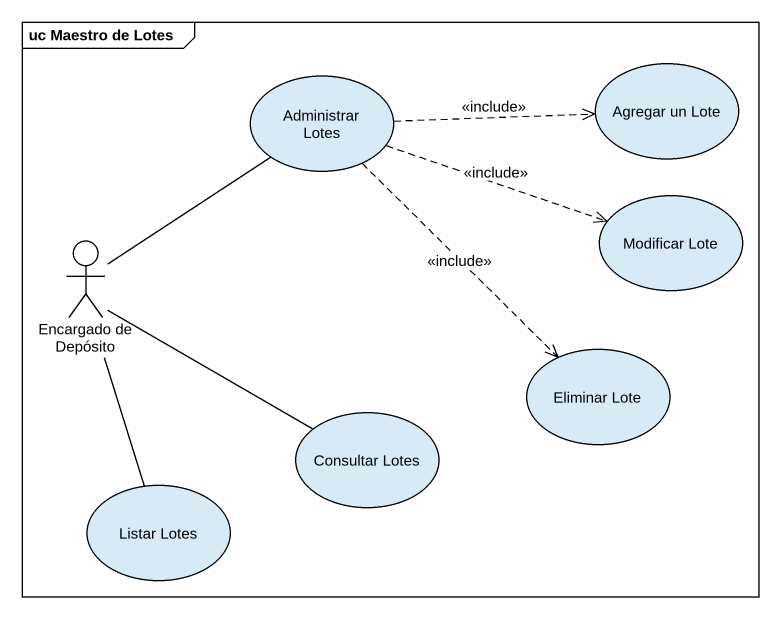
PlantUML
@startuml
mainframe uc Maestro de Lotes
usecase "Administrar Lotes" as Administrar_Lotes
usecase "Agregar un Lote" as Agregar_un_Lote
usecase "Modificar Lote" as Modificar_Lote
actor "Encargado de Depósito" as Encargado_de_Depósito
usecase "Eliminar Lote" as Eliminar_Lote
usecase "Consultar Lotes" as Consultar_Lotes
usecase "Listar Lotes" as Listar_Lotes
Administrar_Lotes .right.> Agregar_un_Lote : <<include>>
Administrar_Lotes .right.> Modificar_Lote : <<include>>
Administrar_Lotes ..> Eliminar_Lote : <<include>>
Encargado_de_Depósito -up- Administrar_Lotes
Encargado_de_Depósito -right- Consultar_Lotes
Encargado_de_Depósito -- Listar_Lotes
@enduml
